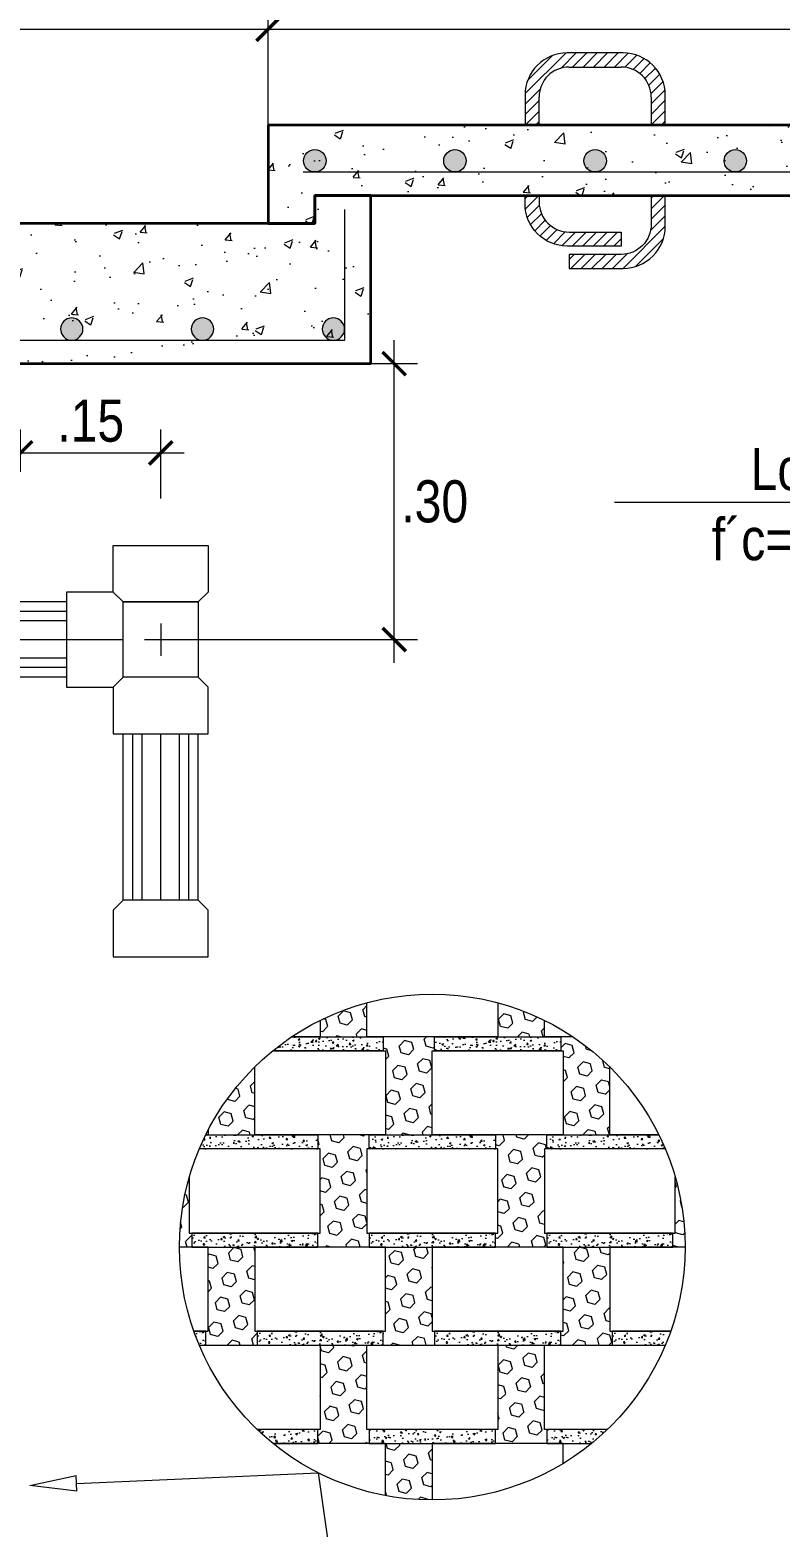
# Model space of a CAD drawing. Header units: metres. Extents: x 0 to 1843, y 1434 to 1492.
# Drawn here: x 1830.694 to 1831.497, y 1472.932 to 1474.534 of the extents above; entities that cross this region are included whole.
import ezdxf
from ezdxf import colors
from ezdxf.entities.mleader import LeaderData, LeaderLine
from ezdxf.math import Vec2, Vec3

# ---------------------------------------------------------------- set-up
doc = ezdxf.new("R2010")
doc.units = ezdxf.units.M
doc.header["$LTSCALE"] = 0.005
for name, color, linetype, lineweight in [('-Accesorios PVC', 88, 'Continuous', 20), ('-Acero', 152, 'Continuous', 9), ('-Achurado', 251, 'Continuous', 5), ('-Acotado', 251, 'Continuous', 5), ('-Corte', 7, 'Continuous', 35), ('-Ladrillo', 34, 'Continuous', 9), ('-Vista', 148, 'Continuous', 9)]:
    doc.layers.add(name, color=color, linetype=linetype, lineweight=lineweight)
doc.styles.add('-Arial Narrow', font='ARIALN.TTF')
doc.dimstyles.new('Esc 1_25', dxfattribs={"dimscale": 0.025, "dimtxt": 1.8, "dimasz": 1, "dimexe": 1, "dimexo": 2, "dimgap": 0.45, "dimtad": 2, "dimtih": 1, "dimtoh": 1, "dimzin": 4, "dimdsep": 46, "dimtxsty": '-Arial Narrow', "dimblk": 'ARCHTICK', "dimcen": 1, "dimdle": 1, "dimclrd": 256, "dimclre": 256, "dimclrt": 7, "dimadec": 0, "dimazin": 0, "dimtfac": 1, "dimtix": 1, "dimtmove": 1, "dimatfit": 2, "dimldrblk": 'ARCHTICK', "dimfxl": 1, "dimtolj": 2, "dimlwd": 5, "dimlwe": 0, "dimarcsym": 0})
pattern_1 = [(50, (1831.124642, 1473.23669), (0.0182185, -0.0015939), [0.001905, -0.020955]), (355, (1831.124642, 1473.23669), (-0.0035243, 0.0191057), [0.001524, -0.016764]), (100.451, (1831.12616, 1473.236557), (0.0146941, 0.0175118), [0.001619, -0.017809]), (46.184, (1831.124642, 1473.24177), (0.027108, -0.0042042), [0.0028575, -0.0314325]), (96.636, (1831.1269, 1473.24142), (0.0237404, 0.0247426), [0.0024285, -0.0267136]), (351.184, (1831.124642, 1473.24177), (0.0237404, 0.0247426), [0.002286, -0.025146]), (21, (1831.127182, 1473.2405), (0.0151614, -0.0102265), [0.001905, -0.020955]), (326, (1831.127182, 1473.2405), (0.0061802, 0.0184188), [0.001524, -0.016764]), (71.4514, (1831.128446, 1473.239648), (0.0213416, 0.0081923), [0.001619, -0.017809]), (37.5, (1831.124642, 1473.23669), (0.00030886, 0.0084555), [0, -0.0165608, 0, -0.017018, 0, -0.0168275]), (7.5, (1831.124642, 1473.23669), (0.00668197, 0.01001806), [0, -0.0097028, 0, -0.0161798, 0, -0.0064135]), (327.5, (1831.118978, 1473.23669), (0.01355906, -0.00057287), [0, -0.00635, 0, -0.019812, 0, -0.026289]), (317.5, (1831.116438, 1473.23669), (0.0148129, 0.00254265), [0, -0.008255, 0, -0.0131572, 0, -0.018669])]
pattern_2 = [(50, (1830.934642, 1473.23669), (0.0182185, -0.0015939), [0.001905, -0.020955]), (355, (1830.934642, 1473.23669), (-0.0035243, 0.0191057), [0.001524, -0.016764]), (100.451, (1830.93616, 1473.236557), (0.0146941, 0.0175118), [0.001619, -0.017809]), (46.184, (1830.934642, 1473.24177), (0.027108, -0.0042042), [0.0028575, -0.0314325]), (96.636, (1830.9369, 1473.24142), (0.0237404, 0.0247426), [0.0024285, -0.0267136]), (351.184, (1830.934642, 1473.24177), (0.0237404, 0.0247426), [0.002286, -0.025146]), (21, (1830.937182, 1473.2405), (0.0151614, -0.0102265), [0.001905, -0.020955]), (326, (1830.937182, 1473.2405), (0.0061802, 0.0184188), [0.001524, -0.016764]), (71.4514, (1830.938446, 1473.239648), (0.0213416, 0.0081923), [0.001619, -0.017809]), (37.5, (1830.934642, 1473.23669), (0.00030886, 0.0084555), [0, -0.0165608, 0, -0.017018, 0, -0.0168275]), (7.5, (1830.934642, 1473.23669), (0.00668197, 0.01001806), [0, -0.0097028, 0, -0.0161798, 0, -0.0064135]), (327.5, (1830.928978, 1473.23669), (0.01355906, -0.00057287), [0, -0.00635, 0, -0.019812, 0, -0.026289]), (317.5, (1830.926438, 1473.23669), (0.0148129, 0.00254265), [0, -0.008255, 0, -0.0131572, 0, -0.018669])]
pattern_3 = [(50, (1831.314642, 1473.23669), (0.0182185, -0.0015939), [0.001905, -0.020955]), (355, (1831.314642, 1473.23669), (-0.0035243, 0.0191057), [0.001524, -0.016764]), (100.451, (1831.31616, 1473.236557), (0.0146941, 0.0175118), [0.001619, -0.017809]), (46.184, (1831.314642, 1473.24177), (0.027108, -0.0042042), [0.0028575, -0.0314325]), (96.636, (1831.3169, 1473.24142), (0.0237404, 0.0247426), [0.0024285, -0.0267136]), (351.184, (1831.314642, 1473.24177), (0.0237404, 0.0247426), [0.002286, -0.025146]), (21, (1831.317182, 1473.2405), (0.0151614, -0.0102265), [0.001905, -0.020955]), (326, (1831.317182, 1473.2405), (0.0061802, 0.0184188), [0.001524, -0.016764]), (71.4514, (1831.318446, 1473.239648), (0.0213416, 0.0081923), [0.001619, -0.017809]), (37.5, (1831.314642, 1473.23669), (0.00030886, 0.0084555), [0, -0.0165608, 0, -0.017018, 0, -0.0168275]), (7.5, (1831.314642, 1473.23669), (0.00668197, 0.01001806), [0, -0.0097028, 0, -0.0161798, 0, -0.0064135]), (327.5, (1831.308978, 1473.23669), (0.01355906, -0.00057287), [0, -0.00635, 0, -0.019812, 0, -0.026289]), (317.5, (1831.306438, 1473.23669), (0.0148129, 0.00254265), [0, -0.008255, 0, -0.0131572, 0, -0.018669])]
pattern_4 = [(50, (1831.194642, 1473.13169), (0.0182185, -0.0015939), [0.001905, -0.020955]), (355, (1831.194642, 1473.13169), (-0.0035243, 0.0191057), [0.001524, -0.0167641]), (100.4514, (1831.19616, 1473.131557), (0.0146941, 0.0175118), [0.001619, -0.017809]), (46.184, (1831.194642, 1473.13677), (0.0271079, -0.0042042), [0.0028575, -0.0314325]), (96.636, (1831.1969, 1473.13642), (0.0237404, 0.0247426), [0.0024285, -0.0267136]), (351.184, (1831.194642, 1473.13677), (0.0237404, 0.0247426), [0.002286, -0.025146]), (21, (1831.197182, 1473.1355), (0.01516144, -0.0102265), [0.001905, -0.020955]), (326, (1831.197182, 1473.1355), (0.0061802, 0.0184188), [0.001524, -0.016764]), (71.4514, (1831.198446, 1473.134648), (0.0213416, 0.0081923), [0.001619, -0.017809]), (37.5, (1831.194642, 1473.13169), (0.00030886, 0.0084555), [0, -0.0165608, 0, -0.017018, 0, -0.0168275]), (7.5, (1831.194642, 1473.13169), (0.00668197, 0.01001806), [0, -0.0097028, 0, -0.0161798, 0, -0.0064135]), (327.5, (1831.188978, 1473.13169), (0.01355906, -0.00057287), [0, -0.00635, 0, -0.019812, 0, -0.026289]), (317.5, (1831.186438, 1473.13169), (0.0148129, 0.00254265), [0, -0.008255, 0, -0.0131572, 0, -0.018669])]
pattern_5 = [(50, (1831.004642, 1473.13169), (0.0182185, -0.0015939), [0.001905, -0.020955]), (355, (1831.004642, 1473.13169), (-0.0035243, 0.0191057), [0.001524, -0.0167641]), (100.4514, (1831.00616, 1473.131557), (0.0146941, 0.0175118), [0.001619, -0.017809]), (46.184, (1831.004642, 1473.13677), (0.0271079, -0.0042042), [0.0028575, -0.0314325]), (96.636, (1831.0069, 1473.13642), (0.0237404, 0.0247426), [0.0024285, -0.0267136]), (351.184, (1831.004642, 1473.13677), (0.0237404, 0.0247426), [0.002286, -0.025146]), (21, (1831.007182, 1473.1355), (0.01516144, -0.0102265), [0.001905, -0.020955]), (326, (1831.007182, 1473.1355), (0.0061802, 0.0184188), [0.001524, -0.016764]), (71.4514, (1831.008446, 1473.134648), (0.0213416, 0.0081923), [0.001619, -0.017809]), (37.5, (1831.004642, 1473.13169), (0.00030886, 0.0084555), [0, -0.0165608, 0, -0.017018, 0, -0.0168275]), (7.5, (1831.004642, 1473.13169), (0.00668197, 0.01001806), [0, -0.0097028, 0, -0.0161798, 0, -0.0064135]), (327.5, (1830.998978, 1473.13169), (0.01355906, -0.00057287), [0, -0.00635, 0, -0.019812, 0, -0.026289]), (317.5, (1830.996438, 1473.13169), (0.0148129, 0.00254265), [0, -0.008255, 0, -0.0131572, 0, -0.018669])]

# ---------------------------------------------------------------- blocks, each defined once
blk = doc.blocks.new('szfisfvsdv')
at = {"layer": '-Accesorios PVC'}
h = blk.add_hatch(color=256, dxfattribs=at)
h.dxf.hatch_style = 1
edge = h.paths.add_edge_path()
edge.add_ellipse((-0.6573, 0.0199), major_axis=(0, 0.0203), ratio=0.352065, start_angle=180, end_angle=360)
edge.add_ellipse((-0.6573, 0.0199), major_axis=(0, 0.0203), ratio=0.352065, start_angle=0, end_angle=180)
for p, q in [((0.0679, 0.0508), (0.0679, 0.1008)), ((0.0679, 0.1008), (0.1695, 0.1008)), ((0.1695, 0.1008), (0.1695, 0.1008)), ((0.1695, 0.1008), (0.1695, 0.0508)), ((0.0679, 0.0508), (0.0179, 0.0508)), ((0.0179, 0.0508), (0.0179, -0.0508)), ((0.0786, 0.0402), (0.0679, 0.0508)), ((0.0786, 0.0402), (0.0679, 0.0508)), ((0.1695, 0.0508), (0.1589, 0.0402)), ((0.0179, 0.0402), (-0.6573, 0.0402)), ((0.0786, -0.0402), (0.0786, 0.0402)), ((0.1589, 0.0402), (0.0786, 0.0402)), ((0.0786, 0.0402), (0.1589, 0.0402)), ((0.0786, -0.0402), (0.0786, 0.0402)), ((0.1589, 0.0402), (0.1589, -0.0402)), ((0.0179, 0.03), (-0.6511, 0.03)), ((0.0179, 0.02), (-0.6501, 0.02)), ((0.0179, -0.02), (-0.6644, -0.02)), ((0.0179, -0.03), (-0.6635, -0.03)), ((0.0179, -0.0402), (-0.6573, -0.0402)), ((0.0786, -0.0402), (0.0679, -0.0508)), ((0.0679, -0.0508), (0.0786, -0.0402)), ((0.1589, -0.0402), (0.0786, -0.0402)), ((0.1589, -0.0402), (0.0786, -0.0402)), ((0.1589, -0.0402), (0.1589, -0.0402)), ((0.1695, -0.0508), (0.1589, -0.0402)), ((0.0179, -0.0508), (0.0179, -0.0508)), ((0.0179, -0.0508), (0.0679, -0.0508)), ((0.0679, -0.0508), (0.0679, -0.1008)), ((0.1695, -0.1008), (0.1695, -0.0508)), ((0.0679, -0.1008), (0.1695, -0.1008)), ((0.0785, -0.2789), (0.0785, -0.1008)), ((0.0887, -0.2789), (0.0887, -0.1008)), ((0.0987, -0.2789), (0.0987, -0.1008)), ((0.1187, -0.2789), (0.1187, -0.1008)), ((0.1387, -0.2789), (0.1387, -0.1008)), ((0.1487, -0.2789), (0.1487, -0.1008)), ((0.1589, -0.2789), (0.1589, -0.1008)), ((0.1695, -0.1008), (0.1695, -0.1008)), ((0.0785, -0.2789), (0.0679, -0.2895)), ((0.1589, -0.2789), (0.0785, -0.2789)), ((0.1695, -0.2895), (0.1589, -0.2789)), ((0.0679, -0.2895), (0.0679, -0.3395)), ((0.1695, -0.3395), (0.1695, -0.2895)), ((0.0679, -0.3395), (0.1695, -0.3395)), ((0.1695, -0.3395), (0.1695, -0.3395))]:
    blk.add_line(p, q, dxfattribs=at)
at = {"layer": '-Accesorios PVC', "ltscale": 0.025}
for p, q in [((0.1187, 0.0173), (0.1187, -0.0173)), ((0.1014, 0), (0.136, 0))]:
    blk.add_line(p, q, dxfattribs=at)
at = {"layer": '-Accesorios PVC', "ltscale": 0.005}
blk.add_line((-0.6557, 0), (0.0786, 0), dxfattribs=at)
at = {"layer": '-Accesorios PVC', "extrusion": (0, 0, -1)}
blk.add_ellipse((-0.6573, 0.0199), major_axis=(0, 0.0203), ratio=0.352065, dxfattribs=at)
at = {"layer": '-Accesorios PVC'}
blk.add_ellipse((-0.6573, -0.0203), major_axis=(0, -0.0199), ratio=0.360295, start_param=3.141593, end_param=6.283185, dxfattribs=at)
blk = doc.blocks.new('*U452')
at = {"layer": '-Acero', "ltscale": 3}
blk.add_hatch(color=256, dxfattribs=at).paths.add_polyline_path([(0, 0.012, -1), (0, -0.012, -1)])
blk.add_circle((0, 0), 0.012, dxfattribs=at)
blk = doc.blocks.new('*U453')
at = {"layer": '-Acotado', "color": 0, "linetype": 'ByBlock', "lineweight": -2, "transparency": 16777216}
for p in [(0, 0), (0.14, 0), (0.28, 0), (0.42, 0), (0.56, 0), (0.7, 0)]:
    blk.add_blockref('*U452', p, dxfattribs=at)
blk = doc.blocks.new('_ClosedBlank')
at = {"color": 0, "linetype": 'ByBlock', "lineweight": -2}
for p, q in [((-1, 0.167), (0, 0)), ((-1, 0.167), (-1, -0.167)), ((0, 0), (-1, -0.167))]:
    blk.add_line(p, q, dxfattribs=at)
blk = doc.blocks.new('_ArchTick')
at = {"color": 0, "linetype": 'ByBlock', "const_width": 0.15}
blk.add_lwpolyline([(-0.5, -0.5), (0.5, 0.5)], dxfattribs=at)
blk = doc.blocks.new('*D501')
at = {"layer": '-Acotado', "lineweight": 5, "transparency": 16777216}
blk.add_line((1831.0838, 1473.8565), (1831.0838, 1474.2017), dxfattribs=at)
at = {"layer": '-Acotado', "lineweight": 0, "transparency": 16777216}
for p, q in [((1830.9528, 1474.1767), (1831.1088, 1474.1767)), ((1830.8449, 1473.8815), (1831.1088, 1473.8815))]:
    blk.add_line(p, q, dxfattribs=at)
at = {"layer": 'Defpoints', "color": 0, "transparency": 16777216}
for p in [(1830.9028, 1474.1767), (1831.0838, 1474.1767), (1830.7949, 1473.8815)]:
    blk.add_point(p, dxfattribs=at)
at = {"layer": '-Acotado', "lineweight": 5, "transparency": 16777216, "xscale": 0.025, "yscale": 0.025, "zscale": 0.025}
for p, rotation in [((1831.0838, 1474.1767), 90), ((1831.0838, 1473.8815), 270)]:
    blk.add_blockref('_ArchTick', p, dxfattribs=dict(at, rotation=rotation))
at = {"layer": '-Acotado', "color": 7, "transparency": 16777216, "insert": (1831.1272, 1474.0291), "char_height": 0.045, "attachment_point": 5, "style": '-Arial Narrow'}
blk.add_mtext('\\A2;.30', dxfattribs=at)
blk = doc.blocks.new('*D502')
at = {"layer": '-Acotado', "lineweight": 0, "transparency": 16777216}
for p, q in [((1830.6841, 1474.0608), (1830.6841, 1474.1062)), ((1830.8341, 1474.0323), (1830.8341, 1474.1062))]:
    blk.add_line(p, q, dxfattribs=at)
at = {"layer": '-Acotado', "lineweight": 5, "transparency": 16777216}
blk.add_line((1830.6591, 1474.0812), (1830.8591, 1474.0812), dxfattribs=at)
at = {"layer": 'Defpoints', "color": 0, "transparency": 16777216}
for p in [(1830.8341, 1474.0812), (1830.6841, 1474.0108), (1830.8341, 1473.9823)]:
    blk.add_point(p, dxfattribs=at)
at = {"layer": '-Acotado', "lineweight": 5, "transparency": 16777216, "xscale": 0.025, "yscale": 0.025, "zscale": 0.025, "rotation": 180}
blk.add_blockref('_ArchTick', (1830.6841, 1474.0812), dxfattribs=at)
at = {"layer": '-Acotado', "lineweight": 5, "transparency": 16777216, "xscale": 0.025, "yscale": 0.025, "zscale": 0.025}
blk.add_blockref('_ArchTick', (1830.8341, 1474.0812), dxfattribs=at)
at = {"layer": '-Acotado', "color": 7, "transparency": 16777216, "insert": (1830.7591, 1474.1154), "char_height": 0.045, "attachment_point": 5, "style": '-Arial Narrow'}
blk.add_mtext('\\A2;.15', dxfattribs=at)
blk = doc.blocks.new('*D470')
at = {"layer": '-Acotado', "lineweight": 0, "transparency": 16777216}
for p, q in [((1830.2541, 1474.3767), (1830.2541, 1474.5593)), ((1830.9489, 1474.3767), (1830.9489, 1474.5593))]:
    blk.add_line(p, q, dxfattribs=at)
at = {"layer": '-Acotado', "lineweight": 5, "transparency": 16777216}
blk.add_line((1830.2291, 1474.5343), (1830.9739, 1474.5343), dxfattribs=at)
at = {"layer": 'Defpoints', "color": 0, "transparency": 16777216}
for p in [(1830.9489, 1474.5343), (1830.2541, 1474.3267), (1830.9489, 1474.3267)]:
    blk.add_point(p, dxfattribs=at)
at = {"layer": '-Acotado', "lineweight": 5, "transparency": 16777216, "xscale": 0.025, "yscale": 0.025, "zscale": 0.025, "rotation": 180}
blk.add_blockref('_ArchTick', (1830.2541, 1474.5343), dxfattribs=at)
at = {"layer": '-Acotado', "lineweight": 5, "transparency": 16777216, "xscale": 0.025, "yscale": 0.025, "zscale": 0.025}
blk.add_blockref('_ArchTick', (1830.9489, 1474.5343), dxfattribs=at)
at = {"layer": '-Acotado', "color": 7, "transparency": 16777216, "insert": (1830.6015, 1474.5686), "char_height": 0.045, "attachment_point": 5, "style": '-Arial Narrow'}
blk.add_mtext('\\A2;.69', dxfattribs=at)
blk = doc.blocks.new('Asa de fierro corrugado')
at = {"layer": '-Vista'}
h = blk.add_hatch(dxfattribs=at)
h.set_pattern_fill('ANSI31', color=256, scale=0.0025)
h.set_pattern_definition([(45, (-1549.186777, -1467.416816), (-0.005612660076, 0.005612660076), [])])
h.paths.add_polyline_path([(0.06, 0.0302), (0.06, 0), (0.075, 0), (0.075, 0.0323, 0.414214), (0.03, 0.0773), (-0.03, 0.0773, 0.414214), (-0.075, 0.0323), (-0.075, 0), (-0.06, 0), (-0.06, 0.0302, -0.414214), (-0.0279, 0.0623), (0.0279, 0.0623, -0.414214)])
h.paths.add_polyline_path([(0.075, -0.1081), (0.075, -0.075), (0.06, -0.075), (0.06, -0.106, -0.414214), (0.0279, -0.1381), (-0.0279, -0.1381), (-0.0279, -0.1531), (0.03, -0.1531, 0.414214)])
h.paths.add_polyline_path([(-0.06, -0.0822), (-0.06, -0.075), (-0.075, -0.075), (-0.075, -0.0842, 0.414214), (-0.03, -0.1292), (0.0279, -0.1292), (0.0279, -0.1142), (-0.0279, -0.1142, -0.414214)])
for p, q in [((0.03, 0.0773), (-0.03, 0.0773)), ((-0.0279, 0.0623), (0.0279, 0.0623)), ((-0.075, 0.0323), (-0.075, 0)), ((0.075, 0), (0.075, 0.0323)), ((-0.06, 0), (-0.06, 0.0302)), ((0.06, 0.0302), (0.06, 0)), ((-0.075, 0), (-0.06, 0)), ((0.06, 0), (0.075, 0)), ((-0.075, -0.075), (-0.06, -0.075)), ((-0.025, -0.0756), (-0.0244, -0.075)), ((0.075, -0.075), (0.06, -0.075))]:
    blk.add_line(p, q, dxfattribs=at)
for points in [[(-0.06, -0.075), (-0.06, -0.0822, 0.414214), (-0.0279, -0.1142), (0.0279, -0.1142), (0.0279, -0.1292), (-0.03, -0.1292, -0.414214), (-0.075, -0.0842), (-0.075, -0.075)], [(0.06, -0.075), (0.06, -0.106, -0.414214), (0.0279, -0.1381), (-0.0279, -0.1381), (-0.0279, -0.1531), (0.03, -0.1531, 0.414214), (0.075, -0.1081), (0.075, -0.075)]]:
    blk.add_lwpolyline(points, format="xyb", dxfattribs=at)
for centre, radius, start, end in [((-0.03, 0.0323), 0.045, 90, 180), ((0.03, 0.0323), 0.045, 360, 90), ((-0.0279, 0.0302), 0.0321, 90, 180), ((0.0279, 0.0302), 0.0321, 360, 90)]:
    blk.add_arc(centre, radius, start, end, dxfattribs=at)
blk = doc.blocks.new('*D487')
at = {"layer": '-Acotado', "lineweight": 0, "transparency": 16777216}
for p, q in [((1830.9489, 1474.3767), (1830.9489, 1474.5593)), ((1831.6489, 1474.3777), (1831.6489, 1474.5593))]:
    blk.add_line(p, q, dxfattribs=at)
at = {"layer": '-Acotado', "lineweight": 5, "transparency": 16777216}
blk.add_line((1830.9239, 1474.5343), (1831.6739, 1474.5343), dxfattribs=at)
at = {"layer": 'Defpoints', "color": 0, "transparency": 16777216}
for p in [(1831.6489, 1474.5343), (1830.9489, 1474.3267), (1831.6489, 1474.3277)]:
    blk.add_point(p, dxfattribs=at)
at = {"layer": '-Acotado', "lineweight": 5, "transparency": 16777216, "xscale": 0.025, "yscale": 0.025, "zscale": 0.025, "rotation": 180}
blk.add_blockref('_ArchTick', (1830.9489, 1474.5343), dxfattribs=at)
at = {"layer": '-Acotado', "lineweight": 5, "transparency": 16777216, "xscale": 0.025, "yscale": 0.025, "zscale": 0.025}
blk.add_blockref('_ArchTick', (1831.6489, 1474.5343), dxfattribs=at)
at = {"layer": '-Acotado', "color": 7, "transparency": 16777216, "insert": (1831.2989, 1474.5686), "char_height": 0.045, "attachment_point": 5, "style": '-Arial Narrow'}
blk.add_mtext('\\A2;.70', dxfattribs=at)

msp = doc.modelspace()

# ---------------------------------------------------------------- hatches: boundary and pattern name
at = {"layer": '-Acero', "ltscale": 3}
for points in [[(1830.9989, 1474.40569, 1), (1830.9989, 1474.38169, 1)], [(1831.1489, 1474.40569, 1), (1831.1489, 1474.38169, 1)], [(1831.2989, 1474.40569, 1), (1831.2989, 1474.38169, 1)], [(1831.4489, 1474.40569, 1), (1831.4489, 1474.38169, 1)]]:
    msp.add_hatch(color=256, dxfattribs=at).paths.add_polyline_path(points)
at = {"layer": '-Achurado'}
h = msp.add_hatch(dxfattribs=at)
h.set_pattern_fill('AR-CONC', color=256, scale=0.0005)
h.set_pattern_definition([(50, (250.11084, -11.87131), (0.0910923345, -0.0079695428), [0.009525, -0.104775]), (355, (250.11084, -11.87131), (-0.0176217107, 0.0955284226), [0.00762, -0.083820292]), (100.4514447, (250.11843, -11.87197), (0.0734706235, 0.087558876), [0.0080950044, -0.0890451223]), (46.1842, (250.11084, -11.84591), (0.1355395204, -0.021021164), [0.0142875, -0.1571625]), (96.6355576, (250.12214, -11.84766), (0.118702067, 0.123713062), [0.012142512, -0.133567804]), (351.184151, (250.11084, -11.8459), (0.118702067, 0.123713062), [0.0114299835, -0.125729866]), (21, (250.12354, -11.85226), (0.0758071956, -0.051132599), [0.009525, -0.104775]), (326, (250.12354, -11.85226), (0.030901014, 0.092093983), [0.00762, -0.08382]), (71.451445, (250.12986, -11.85652), (0.1067082096, 0.0409613844), [0.0080950044, -0.0890449688]), (37.5, (250.11084, -11.871307), (0.00154430163, 0.04227751944), [0, -0.082804, 0, -0.08509, 0, -0.0841375]), (7.5, (250.11084, -11.871307), (0.0334098313, 0.0500902874), [0, -0.048514, 0, -0.080899, 0, -0.0320675]), (327.5, (250.08252, -11.871307), (0.0677952976, -0.002864372), [0, -0.03175, 0, -0.09906, 0, -0.131445]), (317.5, (250.06982, -11.871307), (0.0740645907, 0.0127132455), [0, -0.041275, 0, -0.065786, 0, -0.093345])])
h.paths.add_polyline_path([(1830.9489, 1474.43169), (1830.9489, 1474.32669), (1830.9989, 1474.32669), (1830.9989, 1474.35669), (1831.5989, 1474.35669), (1831.5989, 1474.32669), (1831.6489, 1474.32669), (1831.6489, 1474.43169)])
h = msp.add_hatch(dxfattribs=at)
h.set_pattern_fill('AR-CONC', color=256, scale=0.0005)
h.set_pattern_definition([(50, (218.17228, 3.53251), (0.0910923345, -0.0079695428), [0.009525, -0.104775]), (355, (218.17228, 3.53251), (-0.0176217107, 0.0955284226), [0.00762, -0.083820292]), (100.4514447, (218.17987, 3.53185), (0.0734706235, 0.087558876), [0.0080950044, -0.0890451223]), (46.1842, (218.17228, 3.55791), (0.1355395204, -0.021021164), [0.0142875, -0.1571625]), (96.6355576, (218.18357, 3.55616), (0.118702067, 0.123713062), [0.012142512, -0.133567804]), (351.184151, (218.17228, 3.55791), (0.118702067, 0.123713062), [0.0114299835, -0.125729866]), (21, (218.18498, 3.55156), (0.0758071956, -0.051132599), [0.009525, -0.104775]), (326, (218.18498, 3.55156), (0.030901014, 0.092093983), [0.00762, -0.08382]), (71.451445, (218.1913, 3.5473), (0.1067082096, 0.0409613844), [0.0080950044, -0.0890449688]), (37.5, (218.17228, 3.53251), (0.00154430163, 0.04227751944), [0, -0.082804, 0, -0.08509, 0, -0.0841375]), (7.5, (218.17228, 3.53251), (0.0334098313, 0.0500902874), [0, -0.048514, 0, -0.080899, 0, -0.0320675]), (327.5, (218.14396, 3.53251), (0.0677952976, -0.002864372), [0, -0.03175, 0, -0.09906, 0, -0.131445]), (317.5, (218.13126, 3.53251), (0.0740645907, 0.0127132455), [0, -0.041275, 0, -0.065786, 0, -0.093345])])
h.paths.add_polyline_path([(1830.9989, 1474.32669), (1830.25407, 1474.32669), (1830.25407, 1474.17669), (1831.0589, 1474.17669), (1831.0589, 1474.35669), (1830.9989, 1474.35669)])
at = {"layer": '-Achurado', "ltscale": 0.009}
h = msp.add_hatch(dxfattribs=at)
h.set_pattern_fill('HEX', color=256, scale=0.0025, angle=45)
h.set_pattern_definition([(45, (216.523959, 0.60032), (-0.00972141242, 0.00972141242), [0.0079375, -0.015875]), (165, (216.523959, 0.60032), (-0.00355828391, -0.013279696325), [0.0079375, -0.015875]), (105, (216.529571, 0.605932), (-0.013279696325, -0.00355828391), [0.0079375, -0.015875])])
h.paths.add_polyline_path([(1831.12464, 1473.02169), (1831.07464, 1473.02169), (1831.07464, 1472.9658, 0.0465031), (1831.12464, 1472.96114)])
h.paths.add_polyline_path([(1831.24464, 1473.12669), (1831.19464, 1473.12669), (1831.19464, 1473.03669), (1831.19214, 1473.03669), (1831.19214, 1473.02169), (1831.24714, 1473.02169), (1831.24714, 1473.03669), (1831.24464, 1473.03669)])
h.paths.add_polyline_path([(1831.05464, 1473.12669), (1831.00464, 1473.12669), (1831.00464, 1473.03669), (1831.00214, 1473.03669), (1831.00214, 1473.02169), (1831.05714, 1473.02169), (1831.05714, 1473.03669), (1831.05464, 1473.03669)])
h.paths.add_polyline_path([(1830.93464, 1473.23169), (1830.88464, 1473.23169), (1830.88464, 1473.14169), (1830.88214, 1473.14169), (1830.88214, 1473.12669), (1830.93714, 1473.12669), (1830.93714, 1473.14169), (1830.93464, 1473.14169)])
h.paths.add_polyline_path([(1831.12464, 1473.23169), (1831.07464, 1473.23169), (1831.07464, 1473.14169), (1831.07214, 1473.14169), (1831.07214, 1473.12669), (1831.12714, 1473.12669), (1831.12714, 1473.14169), (1831.12464, 1473.14169)])
h.paths.add_polyline_path([(1831.31464, 1473.23169), (1831.26464, 1473.23169), (1831.26464, 1473.14169), (1831.26214, 1473.14169), (1831.26214, 1473.12669), (1831.31714, 1473.12669), (1831.31714, 1473.14169), (1831.31464, 1473.14169)])
h.paths.add_polyline_path([(1831.38464, 1473.3065), (1831.38464, 1473.24669), (1831.38214, 1473.24669), (1831.38214, 1473.23169), (1831.39519, 1473.23169, 0.0701538)])
h.paths.add_polyline_path([(1831.24464, 1473.33669), (1831.24714, 1473.33669), (1831.24714, 1473.35169), (1831.19214, 1473.35169), (1831.19214, 1473.33669), (1831.19464, 1473.33669), (1831.19464, 1473.24669), (1831.19214, 1473.24669), (1831.19214, 1473.23169), (1831.24714, 1473.23169), (1831.24714, 1473.24669), (1831.24464, 1473.24669)])
h.paths.add_polyline_path([(1831.05464, 1473.33669), (1831.05714, 1473.33669), (1831.05714, 1473.35169), (1831.00214, 1473.35169), (1831.00214, 1473.33669), (1831.00464, 1473.33669), (1831.00464, 1473.24669), (1831.00214, 1473.24669), (1831.00214, 1473.23169), (1831.05714, 1473.23169), (1831.05714, 1473.24669), (1831.05464, 1473.24669)])
h.paths.add_polyline_path([(1830.86714, 1473.24669), (1830.86464, 1473.24669), (1830.86464, 1473.3065, 0.0701538), (1830.85409, 1473.23169), (1830.86714, 1473.23169)])
h.paths.add_polyline_path([(1831.12464, 1473.44169), (1831.12714, 1473.44169), (1831.12714, 1473.45669), (1831.07214, 1473.45669), (1831.07214, 1473.44169), (1831.07464, 1473.44169), (1831.07464, 1473.35169), (1831.12464, 1473.35169)])
h.paths.add_polyline_path([(1830.93464, 1473.42429, 0.0782607), (1830.88464, 1473.35658), (1830.88464, 1473.35169), (1830.93464, 1473.35169)])
h.paths.add_polyline_path([(1831.31464, 1473.42429, 0.0475007), (1831.27488, 1473.45669), (1831.26214, 1473.45669), (1831.26214, 1473.44169), (1831.26464, 1473.44169), (1831.26464, 1473.35169), (1831.31464, 1473.35169)])
h.paths.add_polyline_path([(1831.24464, 1473.47417, 0.0494998), (1831.19464, 1473.49303), (1831.19464, 1473.45669), (1831.24464, 1473.45669)])
h.paths.add_polyline_path([(1831.05464, 1473.49303, 0.0494998), (1831.00464, 1473.47417), (1831.00464, 1473.45669), (1831.05464, 1473.45669)])
h = msp.add_hatch(dxfattribs=at)
h.set_pattern_fill('AR-CONC', color=256, scale=0.0001)
h.set_pattern_definition(pattern_5)
edge = h.paths.add_edge_path()
edge.add_arc((1831.12464, 1473.23169), 0.27055, 123.73188, 129.08584)
edge.add_line((1830.95407, 1473.44169), (1831.07214, 1473.44169))
edge.add_line((1831.07214, 1473.44169), (1831.07214, 1473.45669))
edge.add_line((1831.07214, 1473.45669), (1830.9744, 1473.45669))
h = msp.add_hatch(dxfattribs=at)
h.set_pattern_fill('AR-CONC', color=256, scale=0.0001)
h.set_pattern_definition(pattern_4)
h.paths.add_polyline_path([(1831.26214, 1473.44169), (1831.12714, 1473.44169), (1831.12714, 1473.45669), (1831.26214, 1473.45669)])
h = msp.add_hatch(dxfattribs=at)
h.set_pattern_fill('AR-CONC', color=256, scale=0.0001)
h.set_pattern_definition(pattern_2)
edge = h.paths.add_edge_path()
edge.add_arc((1831.12464, 1473.23169), 0.27055, 153.66977, 157.1636)
edge.add_line((1830.8753, 1473.33669), (1831.00214, 1473.33669))
edge.add_line((1831.00214, 1473.33669), (1831.00214, 1473.35169))
edge.add_line((1831.00214, 1473.35169), (1830.88216, 1473.35169))
h = msp.add_hatch(dxfattribs=at)
h.set_pattern_fill('AR-CONC', color=256, scale=0.0001)
h.set_pattern_definition(pattern_1)
h.paths.add_polyline_path([(1831.19214, 1473.33669), (1831.05714, 1473.33669), (1831.05714, 1473.35169), (1831.19214, 1473.35169)])
h = msp.add_hatch(dxfattribs=at)
h.set_pattern_fill('AR-CONC', color=256, scale=0.0001)
h.set_pattern_definition(pattern_3)
edge = h.paths.add_edge_path()
edge.add_arc((1831.12464, 1473.23169), 0.27055, 22.8364, 26.33023)
edge.add_line((1831.36712, 1473.35169), (1831.24714, 1473.35169))
edge.add_line((1831.24714, 1473.35169), (1831.24714, 1473.33669))
edge.add_line((1831.24714, 1473.33669), (1831.37398, 1473.33669))
h = msp.add_hatch(dxfattribs=at)
h.set_pattern_fill('AR-CONC', color=256, scale=0.0001)
h.set_pattern_definition(pattern_2)
h.paths.add_polyline_path([(1831.00214, 1473.24669), (1830.86714, 1473.24669), (1830.86714, 1473.23169), (1831.00214, 1473.23169)])
h = msp.add_hatch(dxfattribs=at)
h.set_pattern_fill('AR-CONC', color=256, scale=0.0001)
h.set_pattern_definition(pattern_1)
h.paths.add_polyline_path([(1831.19214, 1473.24669), (1831.05714, 1473.24669), (1831.05714, 1473.23169), (1831.19214, 1473.23169)])
h = msp.add_hatch(dxfattribs=at)
h.set_pattern_fill('AR-CONC', color=256, scale=0.0001)
h.set_pattern_definition(pattern_3)
h.paths.add_polyline_path([(1831.38214, 1473.24669), (1831.24714, 1473.24669), (1831.24714, 1473.23169), (1831.38214, 1473.23169)])
h = msp.add_hatch(dxfattribs=at)
h.set_pattern_fill('AR-CONC', color=256, scale=0.0001)
h.set_pattern_definition([(50, (1830.814642, 1473.13169), (0.0182185, -0.001594), [0.001905, -0.020955]), (355, (1830.814642, 1473.13169), (-0.0035243, 0.0191057), [0.001524, -0.016764]), (100.45, (1830.81616, 1473.131557), (0.014694, 0.017512), [0.001619, -0.017809]), (46.184, (1830.814642, 1473.13677), (0.027108, -0.004204), [0.0028575, -0.0314325]), (96.636, (1830.8169, 1473.13642), (0.02374, 0.024743), [0.0024285, -0.0267136]), (351.184, (1830.814642, 1473.13677), (0.02374, 0.024743), [0.002286, -0.025146]), (21, (1830.817182, 1473.1355), (0.0151614, -0.0102265), [0.001905, -0.020955]), (326, (1830.817182, 1473.1355), (0.00618, 0.018419), [0.001524, -0.016764]), (71.45, (1830.818446, 1473.134648), (0.0213416, 0.0081923), [0.001619, -0.017809]), (37.5, (1830.814642, 1473.13169), (0.00030886, 0.0084555), [0, -0.0165608, 0, -0.017018, 0, -0.0168275]), (7.5, (1830.814642, 1473.13169), (0.006682, 0.010018), [0, -0.0097028, 0, -0.0161798, 0, -0.0064135]), (327.5, (1830.808978, 1473.13169), (0.01355906, -0.0005729), [0, -0.00635, 0, -0.019812, 0, -0.026289]), (317.5, (1830.806438, 1473.13169), (0.014813, 0.0025426), [0, -0.008255, 0, -0.0131572, 0, -0.018669])])
edge = h.paths.add_edge_path()
edge.add_arc((1831.12464, 1473.23169), 0.27055, 199.43019, 202.8364)
edge.add_line((1830.8753, 1473.12669), (1830.88214, 1473.12669))
edge.add_line((1830.88214, 1473.12669), (1830.88214, 1473.14169))
edge.add_line((1830.88214, 1473.14169), (1830.8695, 1473.14169))
h = msp.add_hatch(dxfattribs=at)
h.set_pattern_fill('AR-CONC', color=256, scale=0.0001)
h.set_pattern_definition(pattern_5)
h.paths.add_polyline_path([(1831.07214, 1473.14169), (1830.93714, 1473.14169), (1830.93714, 1473.12669), (1831.07214, 1473.12669)])
h = msp.add_hatch(dxfattribs=at)
h.set_pattern_fill('AR-CONC', color=256, scale=0.0001)
h.set_pattern_definition(pattern_4)
h.paths.add_polyline_path([(1831.26214, 1473.14169), (1831.12714, 1473.14169), (1831.12714, 1473.12669), (1831.26214, 1473.12669)])
h = msp.add_hatch(dxfattribs=at)
h.set_pattern_fill('AR-CONC', color=256, scale=0.0001)
h.set_pattern_definition([(50, (1831.384642, 1473.13169), (0.0182185, -0.001594), [0.001905, -0.020955]), (355, (1831.384642, 1473.13169), (-0.0035243, 0.0191057), [0.001524, -0.016764]), (100.45, (1831.38616, 1473.131557), (0.014694, 0.0175118), [0.001619, -0.017809]), (46.184, (1831.384642, 1473.13677), (0.027108, -0.004204), [0.0028575, -0.0314325]), (96.636, (1831.3869, 1473.13642), (0.02374, 0.024743), [0.0024285, -0.0267136]), (351.184, (1831.384642, 1473.13677), (0.02374, 0.024743), [0.002286, -0.025146]), (21, (1831.387182, 1473.1355), (0.0151614, -0.0102265), [0.001905, -0.020955]), (326, (1831.387182, 1473.1355), (0.00618, 0.018419), [0.001524, -0.016764]), (71.451, (1831.388446, 1473.134648), (0.0213416, 0.0081923), [0.001619, -0.017809]), (37.5, (1831.384642, 1473.13169), (0.00030886, 0.0084555), [0, -0.0165608, 0, -0.017018, 0, -0.0168275]), (7.5, (1831.384642, 1473.13169), (0.006682, 0.010018), [0, -0.0097028, 0, -0.0161798, 0, -0.0064135]), (327.5, (1831.378978, 1473.13169), (0.01355906, -0.0005729), [0, -0.00635, 0, -0.019812, 0, -0.026289]), (317.5, (1831.376438, 1473.13169), (0.014813, 0.0025426), [0, -0.008255, 0, -0.0131572, 0, -0.018669])])
edge = h.paths.add_edge_path()
edge.add_arc((1831.12464, 1473.23169), 0.27055, 337.1636, 340.56981)
edge.add_line((1831.37978, 1473.14169), (1831.31714, 1473.14169))
edge.add_line((1831.31714, 1473.14169), (1831.31714, 1473.12669))
edge.add_line((1831.31714, 1473.12669), (1831.37398, 1473.12669))
h = msp.add_hatch(dxfattribs=at)
h.set_pattern_fill('AR-CONC', color=256, scale=0.0001)
h.set_pattern_definition(pattern_2)
edge = h.paths.add_edge_path()
edge.add_arc((1831.12464, 1473.23169), 0.27055, 226.1172, 230.91416)
edge.add_line((1830.95407, 1473.02169), (1831.00214, 1473.02169))
edge.add_line((1831.00214, 1473.02169), (1831.00214, 1473.03669))
edge.add_line((1831.00214, 1473.03669), (1830.9371, 1473.03669))
h = msp.add_hatch(dxfattribs=at)
h.set_pattern_fill('AR-CONC', color=256, scale=0.0001)
h.set_pattern_definition(pattern_1)
h.paths.add_polyline_path([(1831.19214, 1473.03669), (1831.05714, 1473.03669), (1831.05714, 1473.02169), (1831.19214, 1473.02169)])
h = msp.add_hatch(dxfattribs=at)
h.set_pattern_fill('AR-CONC', color=256, scale=0.0001)
h.set_pattern_definition(pattern_3)
edge = h.paths.add_edge_path()
edge.add_arc((1831.12464, 1473.23169), 0.27055, 309.08584, 313.8828)
edge.add_line((1831.31218, 1473.03669), (1831.24714, 1473.03669))
edge.add_line((1831.24714, 1473.03669), (1831.24714, 1473.02169))
edge.add_line((1831.24714, 1473.02169), (1831.29522, 1473.02169))

# ---------------------------------------------------------------- linework, layer by layer
at = {"layer": '-Acero', "ltscale": 3}
msp.add_line((1830.98639, 1474.38169), (1831.61379, 1474.38169), dxfattribs=at)
msp.add_lwpolyline([(1830.27837, 1474.20169), (1831.031, 1474.20169), (1831.031, 1474.34144)], dxfattribs=at)
for centre in [(1830.9989, 1474.39369), (1831.1489, 1474.39369), (1831.2989, 1474.39369), (1831.4489, 1474.39369)]:
    msp.add_circle(centre, 0.012, dxfattribs=at)
at = {"layer": '-Acotado'}
msp.add_circle((1831.12464, 1473.23169), 0.27055, dxfattribs=at)
at = {"layer": '-Corte', "ltscale": 3}
msp.add_lwpolyline([(1830.9489, 1474.43169), (1830.9489, 1474.32669), (1830.9989, 1474.32669), (1830.9989, 1474.35669), (1831.5989, 1474.35669), (1831.5989, 1474.32669), (1831.6489, 1474.32669), (1831.6489, 1474.43169)], close=True, dxfattribs=at)
msp.add_lwpolyline([(1830.9989, 1474.32669), (1830.25407, 1474.32669), (1830.25407, 1474.17669), (1831.0589, 1474.17669), (1831.0589, 1474.35669), (1830.9989, 1474.35669), (1830.9989, 1474.32669)], dxfattribs=at)
at = {"layer": '-Ladrillo', "lineweight": 5}
for points in [[(1831.19464, 1473.49303), (1831.19464, 1473.45669), (1831.05464, 1473.45669), (1831.05464, 1473.49303)], [(1831.00464, 1473.47417), (1831.00464, 1473.45669), (1830.9744, 1473.45669)], [(1831.27488, 1473.45669), (1831.24464, 1473.45669), (1831.24464, 1473.47417)], [(1830.9744, 1473.45669), (1831.07214, 1473.45669), (1831.07214, 1473.44169), (1830.95407, 1473.44169)], [(1830.95407, 1473.44169), (1831.07464, 1473.44169), (1831.07464, 1473.35169), (1830.93464, 1473.35169), (1830.93464, 1473.42429)], [(1831.36712, 1473.35169), (1831.31464, 1473.35169), (1831.31464, 1473.42429)], [(1830.88216, 1473.35169), (1831.00214, 1473.35169), (1831.00214, 1473.33669), (1830.8753, 1473.33669)], [(1830.88464, 1473.35658), (1830.88464, 1473.35169), (1830.88216, 1473.35169)], [(1831.37398, 1473.33669), (1831.24714, 1473.33669), (1831.24714, 1473.35169), (1831.36712, 1473.35169)], [(1830.86464, 1473.3065), (1830.86464, 1473.24669), (1831.00464, 1473.24669), (1831.00464, 1473.33669), (1830.8753, 1473.33669)], [(1831.37398, 1473.33669), (1831.24464, 1473.33669), (1831.24464, 1473.24669), (1831.38464, 1473.24669), (1831.38464, 1473.3065)], [(1830.8695, 1473.14169), (1830.88464, 1473.14169), (1830.88464, 1473.23169), (1830.85409, 1473.23169)], [(1831.39519, 1473.23169), (1831.31464, 1473.23169), (1831.31464, 1473.14169), (1831.37978, 1473.14169)], [(1830.8753, 1473.12669), (1830.88214, 1473.12669), (1830.88214, 1473.14169), (1830.8695, 1473.14169)], [(1831.37978, 1473.14169), (1831.31714, 1473.14169), (1831.31714, 1473.12669), (1831.37398, 1473.12669)], [(1830.8753, 1473.12669), (1831.00464, 1473.12669), (1831.00464, 1473.03669), (1830.9371, 1473.03669)], [(1831.31218, 1473.03669), (1831.24464, 1473.03669), (1831.24464, 1473.12669), (1831.37398, 1473.12669)], [(1830.95407, 1473.02169), (1831.00214, 1473.02169), (1831.00214, 1473.03669), (1830.9371, 1473.03669)], [(1831.31218, 1473.03669), (1831.24714, 1473.03669), (1831.24714, 1473.02169), (1831.29522, 1473.02169)], [(1831.07464, 1472.9658), (1831.07464, 1473.02169), (1830.95407, 1473.02169)], [(1831.26464, 1473.00018), (1831.26464, 1473.02169), (1831.12464, 1473.02169), (1831.12464, 1472.96114)]]:
    msp.add_lwpolyline(points, dxfattribs=at)
for points in [[(1831.26214, 1473.44169), (1831.12714, 1473.44169), (1831.12714, 1473.45669), (1831.26214, 1473.45669)], [(1831.26464, 1473.44169), (1831.26464, 1473.35169), (1831.12464, 1473.35169), (1831.12464, 1473.44169)], [(1831.19214, 1473.33669), (1831.05714, 1473.33669), (1831.05714, 1473.35169), (1831.19214, 1473.35169)], [(1831.19464, 1473.24669), (1831.19464, 1473.33669), (1831.05464, 1473.33669), (1831.05464, 1473.24669)], [(1831.00214, 1473.24669), (1830.86714, 1473.24669), (1830.86714, 1473.23169), (1831.00214, 1473.23169)], [(1831.19214, 1473.24669), (1831.05714, 1473.24669), (1831.05714, 1473.23169), (1831.19214, 1473.23169)], [(1831.38214, 1473.24669), (1831.24714, 1473.24669), (1831.24714, 1473.23169), (1831.38214, 1473.23169)], [(1831.07464, 1473.14169), (1831.07464, 1473.23169), (1830.93464, 1473.23169), (1830.93464, 1473.14169)], [(1831.26464, 1473.14169), (1831.26464, 1473.23169), (1831.12464, 1473.23169), (1831.12464, 1473.14169)], [(1831.07214, 1473.14169), (1830.93714, 1473.14169), (1830.93714, 1473.12669), (1831.07214, 1473.12669)], [(1831.26214, 1473.14169), (1831.12714, 1473.14169), (1831.12714, 1473.12669), (1831.26214, 1473.12669)], [(1831.19464, 1473.12669), (1831.19464, 1473.03669), (1831.05464, 1473.03669), (1831.05464, 1473.12669)], [(1831.19214, 1473.03669), (1831.05714, 1473.03669), (1831.05714, 1473.02169), (1831.19214, 1473.02169)]]:
    msp.add_lwpolyline(points, close=True, dxfattribs=at)
at = {"layer": '-Vista'}
msp.add_lwpolyline([(1831.5889, 1474.35669), (1831.0089, 1474.35669)], dxfattribs=at)
at = {"flags": 128}
msp.add_lwpolyline([(1830.9989, 1474.32669), (1830.9989, 1474.35669), (1831.0589, 1474.35669), (1831.0589, 1474.17669)], dxfattribs=at)

# ---------------------------------------------------------------- block references
at = {"layer": '-Accesorios PVC'}
msp.add_blockref('szfisfvsdv', (1830.71534, 1473.88151), dxfattribs=at)
at = {"layer": '-Acotado'}
msp.add_blockref('Asa de fierro corrugado', (1831.2989, 1474.43169), dxfattribs=at)
at = {"layer": '-Acotado', "xscale": -1}
msp.add_blockref('*U453', (1831.01876, 1474.21369), dxfattribs=at)

# ---------------------------------------------------------------- dimensions: what is measured, and where the dimension line sits
at = {"layer": '-Acotado'}
for base, p1, p2, picture, middle in [((1830.9489, 1474.53435), (1830.25407, 1474.32669), (1830.9489, 1474.32669), '*D470', (1830.60148, 1474.56857)), ((1831.6489, 1474.53435), (1830.9489, 1474.32669), (1831.6489, 1474.32766), '*D487', (1831.2989, 1474.56857)), ((1830.83407, 1474.08119), (1830.68407, 1474.01076), (1830.83407, 1473.98229), '*D502', (1830.75907, 1474.11542))]:
    dim = msp.add_linear_dim(base=base, p1=p1, p2=p2, dimstyle='Esc 1_25', dxfattribs=at)
    dim.commit()
    dim.dimension.update_dxf_attribs({"geometry": picture, "text_midpoint": middle})
dim = msp.add_linear_dim(base=(1831.0838, 1474.17669), p1=(1830.79487, 1473.88151), p2=(1830.90277, 1474.17669), angle=90, dimstyle='Esc 1_25', dxfattribs=at)
dim.commit()
dim.dimension.update_dxf_attribs({"geometry": '*D501', "text_midpoint": (1831.12723, 1474.0291)})

# ---------------------------------------------------------------- leaders
ml = msp.add_multileader_mtext('Standard', dxfattribs=at)
ml.set_content('Losa superior\\Pf´c=175 kg/cm2', color=7, style='-Arial Narrow')
ml.set_leader_properties(color=7, linetype='ByLayer', lineweight=0)
ml.set_arrow_properties(name='CLOSEDBLANK')
ml.build(insert=Vec2(0, 0))
ml.multileader.update_dxf_attribs({"has_dogleg": 0, "text_left_attachment_type": 6, "text_right_attachment_type": 6, "dogleg_length": 0, "arrow_head_size": 0.05, "scale": 0.025})
ctx = ml.context
ctx.base_point, ctx.scale, ctx.char_height, ctx.arrow_head_size, ctx.landing_gap_size, ctx.plane_origin = Vec3(1831.4145, 1474.02821), 0.025, 0.045, 0.05, 0.0125, Vec3(1833.38774, 1474.47746)
ctx.left_attachment, ctx.right_attachment, ctx.text_align_type = 6, 6, 2
notes = []
notes.append((ctx, [(1, (1, 1, 0), (1831.79011, 1474.02821), (-1, 0), 0, [(0, [(1831.79011, 1474.23525)], 0, [])])]))
ctx.mtext.insert, ctx.mtext.alignment, ctx.mtext.flow_direction = Vec3(1831.77761, 1474.08644), 3, 5
ml = msp.add_multileader_mtext('Standard', dxfattribs=at)
ml.set_content('Ladrillo KK \\P9 x 14 x 24 cm', color=7, style='-Arial Narrow')
ml.set_leader_properties(color=7, linetype='ByLayer', lineweight=0)
ml.set_arrow_properties(name='CLOSEDBLANK')
ml.build(insert=Vec2(0, 0))
ml.multileader.update_dxf_attribs({"has_dogleg": 0, "text_left_attachment_type": 6, "text_right_attachment_type": 6, "dogleg_length": 0, "arrow_head_size": 0.05, "scale": 0.025})
ctx = ml.context
ctx.base_point, ctx.scale, ctx.char_height, ctx.arrow_head_size, ctx.landing_gap_size, ctx.plane_origin = Vec3(1831.03275, 1472.77946), 0.025, 0.045, 0.05, 0.0125, Vec3(1833.06727, 1474.13968)
ctx.left_attachment, ctx.right_attachment = 6, 6
notes.append((ctx, [(0, (1, 1, 0), (1831.03275, 1472.77946), (1, 0), 0, [(1, [(1830.69407, 1472.97669), (1831.00237, 1472.99035)], 0, [])])]))
ctx.mtext.insert, ctx.mtext.flow_direction = Vec3(1831.04525, 1472.83346), 5
for ctx, leaders in notes:
    for number, flags, end, landing, length, lines in leaders:
        leader = LeaderData()
        leader.index, (leader.has_last_leader_line, leader.has_dogleg_vector, leader.attachment_direction) = number, flags
        leader.last_leader_point, leader.dogleg_vector, leader.dogleg_length = Vec3(end), Vec3(landing), length
        for number, points, colour, breaks in lines:
            line = LeaderLine()
            line.index, line.vertices, line.color, line.breaks = number, Vec3.list(points), colors.encode_raw_color(colour), breaks
            leader.lines.append(line)
        ctx.leaders.append(leader)

doc.saveas('drawing.dxf')
